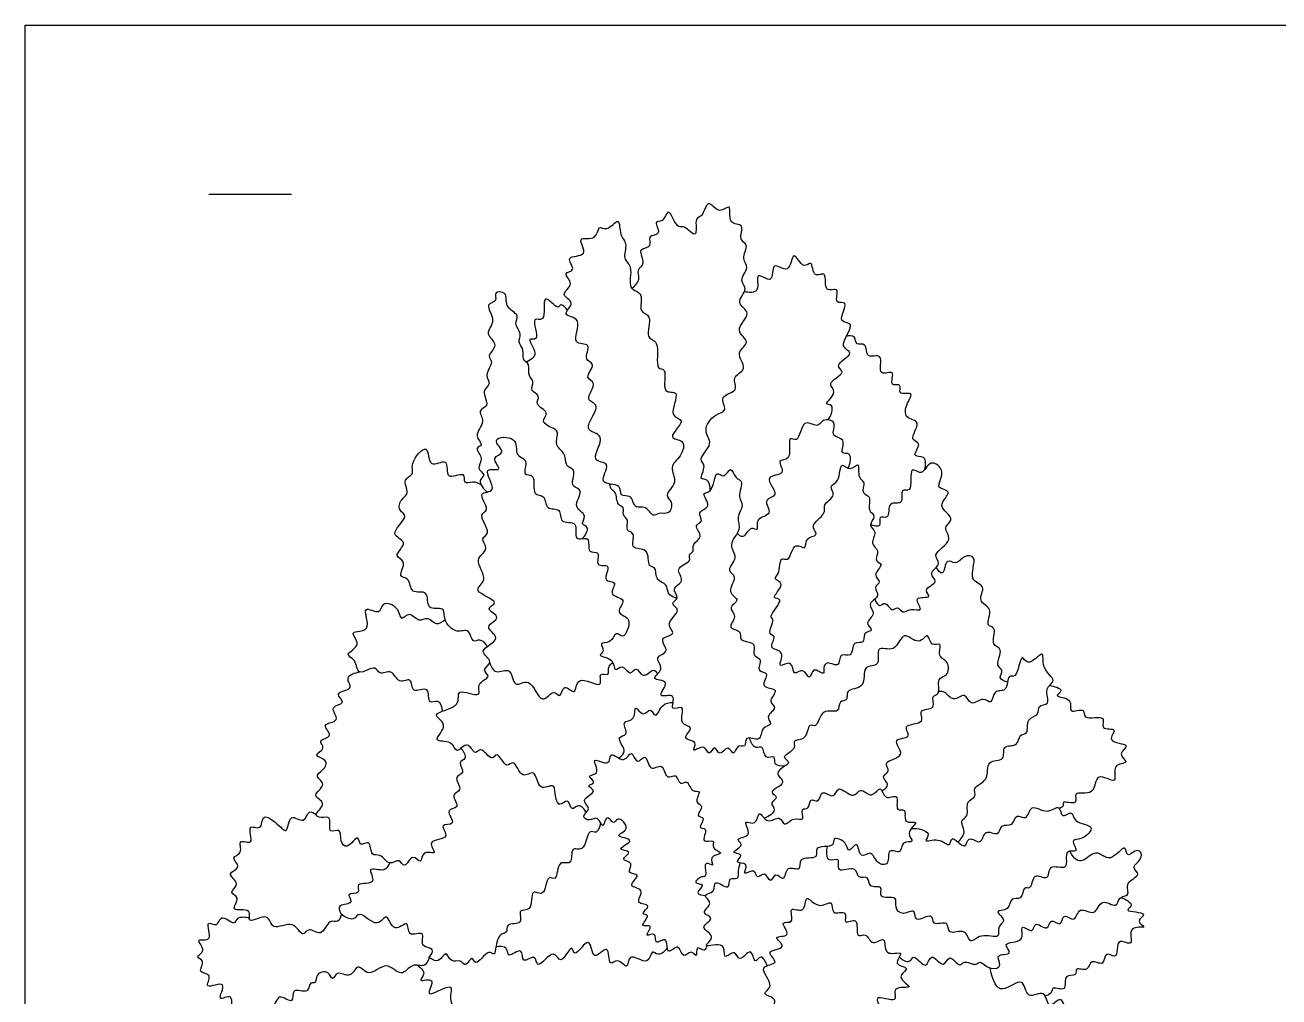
# Model space of a CAD drawing. Header units: millimetres. Extents: x 34 to 295, y 0 to 64.
# Drawn here: x 191.94 to 215.07, y 12.67 to 30.6 of the extents above; entities that cross this region are included whole.
import ezdxf

# ---------------------------------------------------------------- set-up
doc = ezdxf.new("R2010")
doc.units = ezdxf.units.MM
for name, color, linetype, true_color in [('AG-GUIDE', 7, 'Continuous', 0xcccccc), ('AG-PLANTS', 7, 'Continuous', 0x66ccff), ('X-VPRT', 6, 'Continuous', 0xff00ff)]:
    doc.layers.add(name, color=color, linetype=linetype, true_color=true_color)

msp = doc.modelspace()

# ---------------------------------------------------------------- linework, layer by layer
at = {"layer": 'AG-GUIDE'}
msp.add_lwpolyline([(195.333, 27.484), (196.857, 27.484)], dxfattribs=at)
at = {"layer": 'AG-PLANTS'}
for points, knots in [([(204.58, 22.014), (204.585, 22.081), (204.553, 22.244), (204.348, 22.199), (204.53, 22.478), (204.331, 22.592), (204.67, 22.878), (204.42, 23.114), (204.651, 23.439), (204.921, 23.468), (204.719, 23.778), (205.139, 23.834), (204.946, 24.122), (205.306, 24.238), (205.008, 24.571), (205.372, 24.752), (204.976, 24.966), (205.399, 25.3), (205.01, 25.464), (205.305, 25.741), (205.089, 25.891), (205.325, 26.133), (205.136, 26.281), (205.315, 26.568), (205.083, 26.629), (205.244, 26.956), (204.886, 26.9), (204.993, 27.358), (204.736, 27.084), (204.524, 27.439), (204.446, 27.042), (204.279, 27.069), (204.372, 26.604), (204.106, 26.917), (203.991, 26.852), (203.903, 27.021), (203.791, 27.233), (203.726, 26.952), (203.514, 27.003), (203.711, 26.716), (203.4, 26.739), (203.53, 26.491), (203.21, 26.487), (203.41, 26.197), (203.205, 26.088), (203.302, 25.919), (203.193, 25.79), (203.134, 25.746)], [0, 0, 0, 0, 0.812883, 1.40774, 2.265543, 2.95981, 3.981135, 4.895843, 5.946626, 6.748619, 7.596991, 8.529925, 9.362094, 10.242981, 11.229706, 12.115085, 13.030964, 14.094142, 14.981383, 15.925385, 16.677517, 17.576159, 18.340127, 19.25261, 19.953927, 20.826671, 21.648848, 22.578777, 23.356966, 24.237609, 25.144792, 25.765702, 26.703997, 27.576792, 28.157905, 28.923938, 29.634502, 30.415108, 31.039948, 31.833927, 32.576618, 33.300895, 34.071967, 34.942194, 35.678244, 36.375867, 37.228344, 37.228344, 37.228344, 37.228344]), ([(204.024, 22.655), (204.082, 22.743), (204.146, 22.967), (203.738, 22.952), (204.179, 23.338), (203.774, 23.354), (204.07, 23.896), (203.655, 23.763), (203.81, 24.299), (203.543, 24.213), (203.677, 24.795), (203.35, 24.805), (203.543, 25.267), (203.23, 25.29), (203.382, 25.681), (203.029, 25.705), (203.176, 26.159), (202.947, 26.285), (203.071, 26.573), (202.901, 26.705), (202.921, 27.109), (202.684, 26.776), (202.502, 26.937), (202.506, 26.602), (202.073, 26.735), (202.384, 26.309), (201.854, 26.369), (202.138, 26.063), (201.824, 26.038), (202.11, 25.819), (201.767, 25.626), (202.13, 25.49), (201.796, 25.231), (202.275, 25.212), (201.971, 24.672), (202.427, 24.762), (202.217, 24.408), (202.504, 24.366), (202.23, 24.081), (202.53, 24.012), (202.222, 23.668), (202.625, 23.609), (202.151, 23.096), (202.72, 23.072), (202.309, 22.518), (202.808, 22.559), (202.454, 22.096), (202.968, 22.162), (202.892, 21.881), (203.148, 21.953), (203.165, 21.659), (203.409, 21.751), (203.517, 21.505), (203.627, 21.622), (203.839, 21.55), (203.901, 21.817), (203.707, 21.928), (204.008, 22.163), (203.8, 22.458), (203.965, 22.568), (204.024, 22.655)], [0, 0, 0, 0, 0.928103, 1.734382, 2.768246, 3.551261, 4.681047, 5.468527, 6.571094, 7.193113, 8.40143, 9.209355, 10.283624, 11.066639, 12.03979, 12.885535, 13.98671, 14.809365, 15.702688, 16.5375, 17.43045, 18.315828, 18.988315, 19.797938, 20.697906, 21.609292, 22.551111, 23.375672, 24.068544, 24.878416, 25.744325, 26.569538, 27.413463, 28.307811, 29.424571, 30.274519, 31.167842, 31.87898, 32.773002, 33.497101, 34.474769, 35.277535, 36.459691, 37.410731, 38.568974, 39.434113, 40.434075, 41.422871, 42.155154, 42.886164, 43.6966, 44.476828, 45.274596, 45.866428, 46.635273, 47.43746, 48.14515, 49.093081, 50.035179, 50.96461, 50.96461, 50.96461, 50.96461]), ([(206.754, 23.317), (206.809, 23.388), (206.89, 23.623), (206.639, 23.58), (206.966, 23.839), (206.683, 23.995), (207.133, 24.192), (206.825, 24.325), (207.301, 24.562), (206.898, 24.648), (207.319, 25.146), (206.886, 25.081), (207.181, 25.546), (206.839, 25.427), (207, 25.798), (206.653, 25.632), (206.758, 26.1), (206.469, 25.908), (206.47, 26.305), (206.289, 26.065), (206.097, 26.522), (206.06, 25.96), (205.691, 26.297), (205.768, 25.773), (205.377, 26.112), (205.531, 25.635), (205.286, 25.669), (205.207, 25.681)], [0, 0, 0, 0, 0.941928, 1.499242, 2.409748, 3.154662, 4.144009, 4.821793, 5.827755, 6.595427, 7.755635, 8.519155, 9.534908, 10.232628, 11.064797, 11.826969, 12.773491, 13.502018, 14.355573, 15.014531, 15.922204, 16.858884, 17.746173, 18.654157, 19.51713, 20.437523, 21.321751, 21.321751, 21.321751, 21.321751]), ([(202.218, 21.127), (202.273, 21.176), (202.379, 21.352), (202.167, 21.379), (202.339, 21.572), (202.01, 21.695), (202.272, 22.028), (202.02, 22.08), (202.048, 22.229), (202.094, 22.413), (201.921, 22.44), (201.904, 22.626), (201.883, 22.718), (201.692, 22.855), (201.805, 23.107), (201.654, 23.176), (201.431, 23.28), (201.645, 23.47), (201.314, 23.587), (201.472, 23.777), (201.235, 23.84), (201.352, 24.033), (201.205, 24.122), (201.27, 24.351), (201.097, 24.428), (201.158, 24.612), (201.017, 24.755), (201.118, 24.912), (200.947, 25.09), (201.084, 25.258), (200.765, 25.4), (200.862, 25.685), (200.565, 25.69), (200.674, 25.495), (200.394, 25.461), (200.661, 25.142), (200.387, 24.909), (200.708, 24.705), (200.441, 24.496), (200.603, 24.395), (200.396, 24.144), (200.56, 23.98), (200.338, 23.857), (200.536, 23.566), (200.264, 23.499), (200.463, 23.277), (200.188, 23.031), (200.42, 22.85), (200.212, 22.798), (200.428, 22.6), (200.244, 22.422), (200.464, 22.302), (200.271, 22.205), (200.399, 22.034), (200.467, 21.987)], [0, 0, 0, 0, 0.852912, 1.456966, 2.156636, 3.023533, 3.987562, 4.707315, 5.363608, 6.087194, 6.737221, 7.47063, 8.035721, 8.844458, 9.687725, 10.374287, 11.15622, 11.8855, 12.753366, 13.446051, 14.159578, 14.877922, 15.540682, 16.345134, 17.031697, 17.755973, 18.50477, 19.204121, 20.020385, 20.707217, 21.637884, 22.490916, 23.220927, 23.870077, 24.586946, 25.555618, 26.474895, 27.371093, 28.228695, 28.836672, 29.762343, 30.49241, 31.23917, 32.151629, 32.874118, 33.675068, 34.644867, 35.409966, 35.984725, 36.794543, 37.569295, 38.27184, 38.902059, 39.804306, 39.804306, 39.804306, 39.804306]), ([(201.947, 25.336), (201.922, 25.385), (201.807, 25.492), (201.786, 25.319), (201.44, 25.758), (201.58, 25.074), (201.242, 25.267), (201.469, 24.745), (201.156, 24.857), (201.45, 24.519), (201.256, 24.42), (201.188, 24.384)], [0, 0, 0, 0, 0.733685, 1.19394, 2.138145, 3.229949, 3.917789, 4.973442, 5.592384, 6.524805, 7.395682, 7.395682, 7.395682, 7.395682]), ([(208.541, 22.403), (208.559, 22.475), (208.577, 22.679), (208.262, 22.61), (208.515, 22.914), (208.218, 22.929), (208.517, 23.312), (208.14, 23.327), (208.196, 23.622), (208.361, 23.854), (208.016, 23.754), (208.143, 24.008), (207.86, 23.909), (208.027, 24.281), (207.643, 24.077), (207.805, 24.591), (207.433, 24.413), (207.485, 24.766), (207.251, 24.669), (207.274, 24.887), (207.138, 24.871), (207.091, 24.858)], [0, 0, 0, 0, 0.852013, 1.579506, 2.425086, 3.101799, 4.09142, 4.934291, 5.852113, 6.620063, 7.404931, 8.068261, 8.748771, 9.569596, 10.362284, 11.343228, 12.166527, 12.994028, 13.671657, 14.338153, 15.033415, 15.033415, 15.033415, 15.033415]), ([(207.127, 22.426), (207.166, 22.502), (207.207, 22.741), (206.952, 22.66), (207.112, 22.997), (206.775, 22.987), (206.943, 23.302), (206.644, 23.344), (206.567, 23.15), (206.27, 23.381), (206.223, 22.861), (205.983, 23.066), (206.116, 22.539), (205.777, 22.609), (206.022, 22.279), (205.509, 22.313), (205.902, 21.897), (205.52, 21.87), (205.772, 21.549), (205.389, 21.525), (205.488, 21.237), (205.314, 21.376), (205.198, 21.092), (205.106, 21.196), (205.077, 21.225)], [0, 0, 0, 0, 0.918302, 1.557158, 2.410893, 3.206479, 4.060179, 4.855419, 5.56638, 6.414267, 7.4609, 8.073105, 9.139447, 9.879407, 10.699655, 11.613975, 12.626541, 13.413135, 14.278957, 15.169493, 15.914571, 16.497323, 17.338287, 17.974989, 17.974989, 17.974989, 17.974989]), ([(202.292, 16.072), (202.263, 16.129), (202.155, 16.266), (202.012, 16.066), (201.968, 16.368), (201.777, 16.137), (201.708, 16.42), (201.712, 16.633), (201.403, 16.432), (201.368, 16.916), (201.094, 16.649), (200.968, 17.089), (200.815, 16.851), (200.653, 17.236), (200.545, 16.984), (200.356, 17.324), (200.238, 17.093), (200.114, 17.434), (199.886, 17.116), (199.837, 17.422), (199.396, 17.347), (199.8, 17.703), (199.34, 17.914), (200.029, 17.998), (199.847, 18.402), (200.404, 18.152), (200.24, 18.471), (200.574, 18.568), (200.333, 18.708), (200.629, 18.855), (200.23, 19.065), (200.799, 19.272), (200.348, 19.509), (200.79, 19.665), (200.384, 19.83), (200.759, 19.962), (200.128, 20.156), (200.531, 20.361), (200.174, 20.749), (200.534, 20.919), (200.312, 21.143), (200.571, 21.209), (200.267, 21.589), (200.549, 21.64), (200.238, 22.014), (200.712, 21.954), (200.315, 22.487), (200.801, 22.335), (200.498, 22.644), (200.856, 22.691), (200.474, 22.996), (201.062, 23.03), (200.954, 22.64), (201.251, 22.596), (201.092, 22.272), (201.383, 22.344), (201.27, 21.891), (201.553, 21.955), (201.528, 21.634), (201.852, 21.714), (201.78, 21.378), (202.178, 21.481), (202.03, 21.045), (202.398, 21.204), (202.283, 20.836), (202.58, 20.921), (202.431, 20.578), (202.79, 20.69), (202.556, 20.306), (202.907, 20.355), (202.661, 20.069), (203.09, 20.026), (202.794, 19.745), (203.135, 19.68), (203.071, 19.479), (203.037, 19.406)], [-61.727213, -61.727213, -61.727213, -61.727213, -60.936528, -60.287854, -59.563022, -58.861675, -58.02424, -57.310861, -56.48184, -55.506994, -54.710444, -53.74045, -53.10381, -52.178601, -51.565211, -50.664171, -50.046004, -49.230573, -48.397226, -47.619706, -46.71107, -45.729722, -44.858859, -43.680329, -42.830647, -41.773936, -41.006985, -40.155326, -39.492103, -38.719813, -37.851031, -36.808078, -35.903525, -35.039655, -34.199386, -33.495118, -32.38825, -31.528659, -30.421157, -29.508226, -28.716944, -28.041711, -26.98273, -26.299249, -25.331206, -24.505678, -23.423557, -22.610758, -21.786042, -21.027895, -20.14258, -19.136586, -18.175605, -17.366131, -16.513571, -15.825532, -14.807071, -14.070669, -13.233234, -12.408157, -11.594509, -10.708829, -9.794568, -8.991576, -8.149263, -7.435884, -6.616923, -5.861937, -4.966353, -4.229952, -3.438977, -2.556822, -1.715955, -0.886845, 0, 0, 0, 0]), ([(200.468, 19.137), (200.438, 19.19), (200.338, 19.3), (200.183, 19.176), (200.146, 19.491), (199.893, 19.358), (199.642, 19.613), (199.705, 19.886), (199.32, 19.778), (199.411, 20.205), (199.035, 20.077), (199.051, 20.42), (198.793, 20.395), (199.011, 20.731), (198.693, 20.788), (199.056, 21.081), (198.603, 21.187), (199.057, 21.547), (198.809, 21.635), (198.868, 21.864), (199.048, 21.954), (198.885, 22.23), (199.137, 22.3), (199.02, 22.506), (199.407, 22.964), (199.359, 22.374), (199.785, 22.666), (199.662, 22.162), (200.075, 22.399), (200.014, 22.121), (200.208, 22.203), (200.301, 22.15), (200.35, 22.125)], [0, 0, 0, 0, 0.775276, 1.396506, 2.204292, 3.019148, 4.024661, 4.824163, 5.706711, 6.627809, 7.506136, 8.387794, 9.066116, 9.984436, 10.720595, 11.650639, 12.514842, 13.609004, 14.31278, 15.103467, 15.843427, 16.71206, 17.443859, 18.248311, 19.333311, 20.295874, 21.209193, 22.119923, 23.037961, 23.708239, 24.384876, 25.119737, 25.119737, 25.119737, 25.119737]), ([(206.678, 18.744), (206.682, 18.792), (206.734, 18.881), (206.986, 18.714), (206.947, 19.044), (207.217, 18.904), (207.191, 19.26), (207.446, 19.165), (207.381, 19.399), (207.625, 19.425), (207.401, 19.572), (207.67, 19.737), (207.438, 19.924), (207.75, 20.063), (207.569, 20.23), (207.763, 20.327), (207.552, 20.453), (207.807, 20.665), (207.589, 20.706), (207.723, 20.918), (207.507, 21.025), (207.682, 21.257), (207.473, 21.369), (207.666, 21.55), (207.461, 21.639), (207.574, 21.92), (207.346, 21.953), (207.458, 22.183), (207.287, 22.227), (207.351, 22.595), (207.162, 22.341), (206.965, 22.595), (206.986, 22.163), (206.746, 22.103), (206.93, 21.914), (206.639, 21.761), (206.734, 21.613), (206.526, 21.448), (206.452, 21.336), (206.601, 21.166), (206.318, 21.167), (206.361, 20.875), (206.119, 21.108), (206.046, 20.67), (205.86, 20.828), (205.871, 20.465), (205.724, 20.384), (205.999, 20.298), (205.663, 20.006), (205.98, 20.037), (205.633, 19.682), (205.79, 19.643), (205.611, 19.351), (205.827, 19.339), (205.621, 19.074), (205.991, 19.077), (205.787, 18.69), (206.111, 18.922), (206.097, 18.552), (206.3, 18.777), (206.428, 18.46), (206.46, 18.795), (206.705, 18.573), (206.674, 18.698), (206.678, 18.744)], [0, 0, 0, 0, 0.60771, 1.395191, 2.164183, 2.893997, 3.753743, 4.456021, 5.163712, 5.840102, 6.510391, 7.333047, 8.097015, 8.942673, 9.645425, 10.285207, 10.973577, 11.810616, 12.413996, 13.169041, 13.913589, 14.741581, 15.453238, 16.197205, 16.893344, 17.763605, 18.449356, 19.20477, 19.868875, 20.731451, 21.448379, 22.180623, 23.148622, 23.907006, 24.616351, 25.508305, 26.142506, 27.027048, 27.664307, 28.332729, 29.099738, 29.841982, 30.557519, 31.53728, 32.115834, 33.075345, 33.667658, 34.373085, 35.304046, 35.896358, 36.944811, 37.458184, 38.360697, 38.946334, 39.738071, 40.561796, 41.416371, 42.183412, 42.977826, 43.687171, 44.445555, 45.154351, 45.923217, 46.509582, 46.509582, 46.509582, 46.509582]), ([(207.618, 20.013), (207.631, 19.966), (207.698, 19.84), (207.81, 19.994), (207.93, 19.75), (208.037, 19.9), (208.135, 19.72), (208.259, 19.86), (208.551, 19.76), (208.283, 20.079), (208.711, 20.014), (208.476, 20.195), (208.836, 20.327), (208.565, 20.479), (208.884, 20.663), (208.632, 20.84), (209.108, 21.094), (208.836, 21.332), (209.142, 21.502), (208.709, 21.717), (209.104, 22.021), (208.69, 22.038), (208.963, 22.363), (208.615, 22.628), (208.507, 22.249), (208.227, 22.525), (208.332, 21.943), (208.068, 22.079), (208.173, 21.717), (207.835, 21.85), (207.907, 21.454), (207.662, 21.577), (207.76, 21.31), (207.589, 21.365), (207.54, 21.388)], [0, 0, 0, 0, 0.69298, 1.273957, 2.039014, 2.613833, 3.25552, 3.961224, 4.725127, 5.514256, 6.350586, 6.979139, 7.850922, 8.558695, 9.435216, 10.16913, 11.274137, 12.12673, 12.925107, 13.90483, 14.852797, 15.642423, 16.601665, 17.527969, 18.426012, 19.172668, 20.255319, 20.896008, 21.726541, 22.520519, 23.414007, 24.056514, 24.748475, 25.480358, 25.480358, 25.480358, 25.480358]), ([(205.012, 17.168), (205.039, 17.169), (205.069, 17.351), (205.252, 17.245), (205.204, 17.521), (205.536, 17.346), (205.502, 17.657), (205.759, 17.688), (205.576, 17.856), (205.853, 18.002), (205.611, 18.113), (205.905, 18.376), (205.456, 18.352), (205.708, 18.677), (205.41, 18.654), (205.566, 18.924), (205.329, 18.951), (205.462, 19.229), (205.086, 19.218), (205.182, 19.445), (204.862, 19.457), (205.105, 19.7), (204.88, 19.858), (205.171, 19.992), (204.851, 20.136), (205.111, 20.43), (204.85, 20.54), (205.122, 20.779), (204.88, 21.018), (205.178, 21.291), (205.043, 21.516), (205.22, 21.74), (205.073, 21.886), (205.208, 22.213), (205.035, 22.215), (204.966, 22.504), (204.838, 22.21), (204.666, 22.432), (204.644, 21.953), (204.385, 21.995), (204.637, 21.7), (204.308, 21.634), (204.481, 21.433), (204.25, 21.382), (204.484, 21.147), (204.23, 21.04), (204.296, 20.883), (204.168, 20.834), (204.25, 20.689), (203.888, 20.587), (204.15, 20.334), (203.831, 20.212), (204.04, 20.027), (203.818, 19.93), (204.085, 19.796), (203.712, 19.567), (203.997, 19.345), (203.589, 19.31), (203.873, 19.017), (203.51, 18.957), (203.77, 18.717), (203.422, 18.51), (203.896, 18.528), (203.533, 18.148), (203.997, 18.308), (203.802, 17.902), (204.156, 18.101), (203.971, 17.678), (204.323, 17.665), (204.009, 17.406), (204.376, 17.407), (204.209, 17.144), (204.492, 17.36), (204.548, 17.079), (204.669, 17.357), (204.754, 17.066), (204.909, 17.354), (204.986, 17.167), (205.012, 17.168)], [0, 0, 0, 0, 0.699671, 1.317924, 2.006556, 2.845623, 3.664852, 4.39815, 5.065436, 5.867751, 6.549664, 7.3917, 8.243405, 9.093149, 9.783457, 10.575378, 11.261129, 12.047543, 12.939189, 13.625751, 14.396204, 15.225936, 15.981502, 16.732987, 17.542958, 18.490284, 19.215593, 20.114117, 21.01486, 22.032911, 22.882014, 23.74834, 24.504108, 25.458643, 26.085176, 26.853905, 27.603945, 28.237889, 29.283454, 29.946214, 30.803989, 31.608985, 32.31888, 32.958904, 33.785099, 34.575388, 35.218634, 35.77645, 36.365389, 37.272632, 38.106761, 38.933265, 39.674621, 40.328819, 41.036076, 42.011708, 42.795733, 43.624853, 44.481762, 45.280323, 46.119852, 46.942345, 47.77861, 48.668527, 49.508646, 50.351476, 51.088127, 52.025729, 52.799852, 53.604639, 54.399401, 55.056926, 55.837761, 56.522699, 57.198206, 57.878269, 58.63165, 59.305341, 59.305341, 59.305341, 59.305341]), ([(203.967, 20.026), (203.908, 20.04), (203.773, 20.098), (203.806, 20.3), (203.559, 20.337), (203.596, 20.618), (203.41, 20.59), (203.48, 20.979), (203.07, 20.901), (203.224, 21.242), (203.001, 21.257), (203.097, 21.483), (202.943, 21.552), (203.011, 21.715), (202.852, 21.731), (202.853, 21.994), (202.76, 22.012), (202.731, 22.097), (202.725, 22.136)], [0, 0, 0, 0, 0.775885, 1.488871, 2.277786, 3.107977, 3.693684, 4.636224, 5.532817, 6.397527, 7.054745, 7.815915, 8.465942, 9.099886, 9.699028, 10.553603, 11.055013, 11.681743, 11.681743, 11.681743, 11.681743]), ([(210.065, 18.476), (210.014, 18.487), (209.874, 18.545), (210.014, 18.704), (209.817, 18.778), (210.017, 19.109), (209.734, 19.146), (209.89, 19.502), (209.632, 19.503), (209.833, 19.855), (209.482, 19.951), (209.701, 20.273), (209.314, 20.34), (209.535, 20.819), (209.247, 20.824), (209.121, 20.617), (208.916, 20.799), (208.897, 20.381), (208.778, 20.554), (208.749, 20.597)], [0, 0, 0, 0, 0.719993, 1.377901, 2.033808, 2.986631, 3.727183, 4.674304, 5.332748, 6.277004, 7.160535, 8.054787, 8.945446, 10.052057, 10.791693, 11.614186, 12.309807, 13.182671, 13.896277, 13.896277, 13.896277, 13.896277]), ([(199.644, 17.943), (199.638, 18.009), (199.588, 18.187), (199.353, 18.031), (199.428, 18.445), (199.051, 18.234), (199.091, 18.598), (198.817, 18.415), (198.723, 18.75), (198.463, 18.583), (198.42, 18.82), (198.053, 18.555), (198.066, 18.898), (197.799, 18.991), (198.186, 19.155), (197.865, 19.453), (198.387, 19.369), (198.104, 19.952), (198.511, 19.692), (198.515, 19.989), (198.838, 19.886), (198.856, 19.574), (199.046, 19.809), (199.195, 19.565), (199.377, 19.715), (199.518, 19.498), (199.646, 19.594), (199.689, 19.635)], [0, 0, 0, 0, 0.805475, 1.496049, 2.359609, 3.240247, 4.032826, 4.81288, 5.692108, 6.502325, 7.158, 8.123117, 8.985344, 9.726539, 10.625304, 11.472654, 12.390382, 13.449432, 14.31883, 15.063855, 15.955409, 16.780983, 17.506692, 18.312316, 19.046608, 19.828997, 20.596666, 20.596666, 20.596666, 20.596666]), ([(203.037, 19.406), (203.023, 19.373), (202.972, 19.279), (202.827, 19.441), (202.761, 19.176), (202.507, 19.225), (202.657, 19.047), (202.467, 18.953), (202.828, 18.926), (202.794, 18.634), (202.974, 18.838), (203.1, 18.566), (203.223, 18.805), (203.326, 18.502), (203.543, 18.762), (203.592, 18.658), (203.611, 18.63)], [0, 0, 0, 0, 0.592974, 1.229227, 2.021225, 2.737135, 3.398098, 3.961097, 4.841505, 5.594143, 6.261653, 7.036867, 7.686481, 8.43652, 9.279717, 9.851508, 9.851508, 9.851508, 9.851508]), ([(207.746, 16.473), (207.792, 16.498), (207.924, 16.58), (207.699, 16.749), (207.933, 16.818), (207.721, 17.028), (208.249, 17.089), (207.88, 17.454), (208.337, 17.433), (208.084, 17.714), (208.587, 17.698), (208.384, 17.995), (208.773, 17.957), (208.638, 18.242), (208.846, 18.233), (208.739, 18.572), (208.978, 18.577), (208.996, 18.874), (208.754, 18.935), (208.88, 19.243), (208.636, 19.108), (208.614, 19.437), (208.424, 19.125), (208.127, 19.475), (208.014, 18.988), (207.603, 19.196), (207.75, 18.735), (207.363, 18.824), (207.478, 18.334), (207.056, 18.37), (207.138, 18.123), (206.942, 18.146), (206.975, 17.877), (206.621, 18.027), (206.56, 17.607), (206.38, 17.742), (206.376, 17.389), (206.071, 17.429), (206.198, 17.229), (205.839, 17.098), (206.144, 16.989), (205.681, 16.816), (206.058, 16.614), (205.605, 16.456), (205.876, 16.359), (205.651, 16.252), (205.832, 16.113), (205.654, 15.992), (205.578, 15.969)], [0, 0, 0, 0, 0.713455, 1.458955, 2.114629, 2.819342, 3.823479, 4.742261, 5.606052, 6.346234, 7.331422, 8.086172, 8.943599, 9.726563, 10.332799, 11.242716, 11.978482, 12.823077, 13.626069, 14.426602, 15.101835, 15.859516, 16.650285, 17.604276, 18.613394, 19.538795, 20.474824, 21.321431, 22.364518, 23.315929, 24.019033, 24.647459, 25.380151, 26.276651, 27.260405, 27.832722, 28.728659, 29.528697, 30.183055, 31.075302, 31.711549, 32.663666, 33.473618, 34.404724, 35.032332, 35.701049, 36.361655, 37.24276, 37.24276, 37.24276, 37.24276]), ([(209.15, 15.529), (209.207, 15.58), (209.322, 15.717), (209.163, 15.932), (209.37, 15.99), (209.272, 16.295), (209.519, 16.348), (209.397, 16.555), (209.751, 16.646), (209.643, 17.067), (210.05, 17.001), (209.943, 17.342), (210.271, 17.267), (210.268, 17.533), (210.468, 17.503), (210.394, 17.824), (210.662, 17.851), (210.607, 18.07), (210.882, 18.041), (210.715, 18.374), (211.016, 18.506), (210.664, 18.716), (210.776, 19.136), (210.432, 18.727), (210.314, 19.073), (210.245, 18.519), (210.059, 18.646), (210.073, 18.267), (209.802, 18.365), (209.782, 18.033), (209.61, 18.229), (209.381, 17.999), (209.288, 18.321), (209.058, 18.085), (208.919, 18.322), (208.833, 18.306), (208.796, 18.305)], [0, 0, 0, 0, 0.867241, 1.660154, 2.326141, 3.229597, 3.974362, 4.659897, 5.596668, 6.595769, 7.498674, 8.31745, 9.150798, 9.932809, 10.561236, 11.437649, 12.232891, 12.924919, 13.639414, 14.55612, 15.358622, 16.362218, 17.237196, 18.22196, 18.890677, 19.965726, 20.544688, 21.447593, 22.21878, 23.028732, 23.719711, 24.573983, 25.364137, 26.183374, 27.003257, 27.609641, 27.609641, 27.609641, 27.609641]), ([(200.513, 18.835), (200.535, 18.771), (200.606, 18.597), (200.926, 18.787), (200.942, 18.329), (201.275, 18.611), (201.459, 17.994), (201.686, 18.381), (201.821, 18.144), (201.867, 18.486), (202.117, 18.187), (202.089, 18.661), (202.647, 18.304), (202.495, 18.683), (202.738, 18.577), (202.679, 18.753), (202.75, 18.814), (202.784, 18.842)], [0, 0, 0, 0, 0.817995, 1.69732, 2.625631, 3.499972, 4.643486, 5.524129, 6.158492, 6.911015, 7.685507, 8.541565, 9.654387, 10.408156, 11.061938, 11.671859, 12.328717, 12.328717, 12.328717, 12.328717]), ([(199.98, 17.256), (200.026, 17.209), (200.116, 17.053), (199.899, 17.01), (200.09, 16.786), (199.815, 16.751), (200.044, 16.464), (199.764, 16.421), (200.003, 16.137), (199.656, 16.152), (199.935, 15.816), (199.546, 15.885), (199.831, 15.562), (199.304, 15.587), (199.584, 15.261), (199.254, 15.404), (199.265, 15.076), (199.078, 15.348), (198.947, 15.002), (198.842, 15.249), (198.652, 15.063), (198.509, 15.331), (198.308, 15.244), (198.325, 15.599), (198.103, 15.416), (198.101, 15.712), (197.886, 15.371), (197.74, 15.543), (197.783, 15.812), (197.51, 15.647), (197.615, 16.023), (197.408, 15.963), (197.24, 16.026), (197.544, 16.253), (197.186, 16.384), (197.539, 16.585), (197.256, 16.742), (197.452, 16.85), (197.55, 17.053), (197.212, 17.12), (197.518, 17.249), (197.305, 17.419), (197.671, 17.46), (197.36, 17.722), (197.803, 17.737), (197.513, 18.047), (197.906, 18.071), (197.595, 18.299), (198.044, 18.334), (197.804, 18.58), (198.034, 18.656), (198.115, 18.666)], [0, 0, 0, 0, 0.800272, 1.438893, 2.203606, 2.892238, 3.763024, 4.462598, 5.300594, 6.030151, 6.89606, 7.650449, 8.456284, 9.425513, 10.206581, 10.966716, 11.713154, 12.424199, 13.252064, 13.91935, 14.665548, 15.531457, 16.210944, 17.048034, 17.731097, 18.377617, 19.265952, 19.966302, 20.766743, 21.463678, 22.325459, 23.034366, 23.622798, 24.50016, 25.305486, 26.176272, 26.945629, 27.675871, 28.420495, 29.207492, 29.957533, 30.627811, 31.416504, 32.217751, 33.073583, 33.926615, 34.723631, 35.468027, 36.360632, 37.122818, 38.022398, 38.022398, 38.022398, 38.022398]), ([(210.838, 18.414), (210.916, 18.408), (211.151, 18.339), (210.874, 18.197), (211.297, 18.2), (211.163, 17.868), (211.519, 18.026), (211.435, 17.757), (211.921, 17.894), (211.75, 17.581), (212.138, 17.65), (211.847, 17.356), (212.401, 17.343), (212.064, 17.161), (212.356, 16.966), (211.961, 16.987), (212.137, 16.535), (211.663, 16.873), (211.706, 16.341), (211.243, 16.5), (211.396, 16.184), (211.048, 16.304), (211.117, 16.192), (211.049, 16.158), (211.02, 16.15)], [0, 0, 0, 0, 0.873708, 1.486878, 2.373141, 3.166055, 4.001497, 4.645855, 5.661569, 6.389576, 7.19549, 7.961766, 8.940258, 9.694654, 10.447747, 11.261678, 12.166026, 13.130415, 14.130532, 15.099252, 15.805209, 16.647893, 17.080451, 17.625317, 17.625317, 17.625317, 17.625317]), ([(202.896, 17.075), (202.939, 17.111), (203.069, 17.2), (202.812, 17.482), (203.104, 17.485), (202.913, 17.777), (203.22, 17.753), (203.169, 18.112), (203.347, 17.805), (203.482, 18.04), (203.575, 17.764), (203.686, 18.1), (203.828, 18.099), (203.895, 18.104)], [0, 0, 0, 0, 0.745795, 1.649036, 2.326306, 3.138364, 3.922842, 4.709435, 5.461947, 6.155156, 6.81052, 7.666457, 8.476079, 8.476079, 8.476079, 8.476079]), ([(205.967, 16.933), (205.905, 16.922), (205.731, 16.929), (205.807, 17.146), (205.559, 17.031), (205.579, 17.329), (205.398, 17.223), (205.321, 17.379), (205.308, 17.447)], [0, 0, 0, 0, 0.790051, 1.422102, 2.119725, 2.891177, 3.517976, 4.342649, 4.342649, 4.342649, 4.342649]), ([(204.512, 13.615), (204.507, 13.585), (204.493, 13.478), (204.3, 13.646), (204.353, 13.354), (204.225, 13.567), (204.07, 13.331), (204.01, 13.701), (203.759, 13.383), (203.81, 13.835), (203.534, 13.587), (203.606, 13.897), (203.334, 13.737), (203.566, 14.034), (203.232, 13.929), (203.511, 14.202), (203.26, 14.182), (203.547, 14.391), (203.152, 14.362), (203.418, 14.674), (203.007, 14.69), (203.347, 14.946), (203.006, 14.935), (203.199, 15.158), (202.876, 15.19), (203.197, 15.364), (202.778, 15.379), (203.275, 15.576), (202.735, 15.633), (203.156, 15.753), (202.853, 16.036), (202.812, 15.808), (202.656, 16.086), (202.608, 15.722), (202.512, 16.034), (202.36, 15.893), (202.182, 16.007), (202.414, 16.144), (202.151, 16.31), (202.536, 16.464), (202.26, 16.574), (202.52, 16.621), (202.259, 16.762), (202.586, 16.763), (202.335, 17.151), (202.75, 16.886), (202.71, 17.25), (203, 16.939), (203.133, 17.278), (203.221, 16.911), (203.404, 17.208), (203.452, 16.786), (203.718, 17.025), (203.758, 16.646), (203.968, 16.82), (204.01, 16.545), (204.174, 16.703), (204.225, 16.423), (204.44, 16.503), (204.263, 16.243), (204.499, 16.202), (204.276, 15.997), (204.524, 15.99), (204.325, 15.765), (204.56, 15.804), (204.38, 15.472), (204.698, 15.602), (204.574, 15.395), (204.897, 15.319), (204.525, 15.279), (204.684, 15.041), (204.454, 15.209), (204.49, 15.004), (204.503, 14.925), (204.476, 14.878), (204.409, 14.897), (204.234, 14.75), (204.535, 14.766), (204.258, 14.568), (204.441, 14.545), (204.49, 14.541)], [-51.782987, -51.782987, -51.782987, -51.782987, -51.230216, -50.570552, -49.911192, -49.306644, -48.60425, -47.811846, -47.041203, -46.195544, -45.461141, -44.764614, -44.114906, -43.373549, -42.71419, -41.914475, -41.369683, -40.639, -39.873171, -39.036503, -38.226987, -37.413939, -36.699221, -35.99153, -35.273824, -34.559745, -33.83053, -32.977833, -32.118768, -31.326227, -30.454636, -29.88308, -29.173893, -28.448221, -27.729169, -27.020262, -26.382794, -25.649243, -24.902565, -24.022068, -23.382428, -22.772947, -22.119522, -21.414854, -20.558055, -19.671958, -18.946549, -18.058593, -17.288579, -16.514015, -15.806325, -14.94025, -14.15848, -13.301234, -12.614627, -11.881438, -11.273482, -10.471416, -9.862252, -9.084956, -8.434508, -7.691177, -7.083284, -6.347817, -5.774816, -4.948582, -4.225785, -3.591543, -2.855357, -2.065821, -1.407202, -0.787784, 0, 0, 0.452064, 0.932843, 1.593342, 2.248085, 2.980773, 3.679517, 3.679517, 3.679517, 3.679517]), ([(207.847, 15.142), (207.884, 15.198), (207.826, 15.451), (208.121, 15.273), (208.093, 15.558), (208.386, 15.505), (208.159, 15.693), (208.49, 15.948), (208.114, 15.836), (208.224, 16.175), (207.973, 16.062), (208.088, 16.463), (207.784, 16.269), (207.736, 16.615), (207.56, 16.3), (207.343, 16.571), (207.231, 16.283), (206.93, 16.623), (206.88, 16.29), (206.611, 16.534), (206.603, 16.219), (206.401, 16.368), (206.42, 16.112), (206.227, 16.172), (206.346, 15.895), (206.109, 16.007), (205.943, 15.781), (205.87, 16.047), (205.635, 15.824), (205.466, 16.167), (205.447, 15.8), (205.144, 15.975), (205.397, 15.616), (204.992, 15.602), (205.25, 15.468), (204.898, 15.322), (205.239, 15.31), (204.983, 15.125), (205.324, 15.16), (205.136, 14.871), (205.423, 15.067), (205.429, 14.806), (205.6, 15.02), (205.69, 14.719), (205.778, 15.003), (205.956, 14.753), (205.97, 15.123), (206.275, 14.955), (206.178, 15.278), (206.614, 15.186), (206.462, 15.479), (206.901, 15.411), (206.819, 15.642), (207.108, 15.539), (207.119, 15.285), (207.314, 15.608), (207.326, 15.18), (207.566, 15.402), (207.633, 15.117), (207.814, 15.093), (207.847, 15.142)], [0, 0, 0, 0, 0.858362, 1.614131, 2.368021, 3.089989, 3.800858, 4.671482, 5.423533, 6.239154, 6.871205, 7.739138, 8.524472, 9.300215, 10.092136, 10.936601, 11.676075, 12.637364, 13.373852, 14.190116, 14.933658, 15.576165, 16.288004, 16.875979, 17.605989, 18.330266, 19.129853, 19.814791, 20.649258, 21.4605, 22.242022, 22.965608, 23.815352, 24.645885, 25.263442, 26.051511, 26.726451, 27.385811, 28.121587, 28.82835, 29.57839, 30.224326, 30.89727, 31.61999, 32.300054, 32.990296, 33.805917, 34.597177, 35.340932, 36.295467, 36.996598, 37.976852, 38.587049, 39.421179, 40.124892, 40.867584, 41.710596, 42.448337, 43.294212, 44.049981, 44.049981, 44.049981, 44.049981]), ([(197.769, 14.202), (197.767, 14.153), (197.735, 14.014), (197.536, 14.126), (197.421, 13.745), (197.171, 13.983), (197.054, 13.739), (196.899, 14.121), (196.476, 13.851), (196.45, 14.264), (196.007, 13.968), (196.151, 14.335), (195.678, 14.214), (195.94, 14.517), (195.666, 14.583), (195.942, 14.762), (195.615, 14.955), (195.964, 15.045), (195.706, 15.262), (195.98, 15.302), (195.842, 15.617), (196.199, 15.431), (196.008, 15.896), (196.322, 15.714), (196.296, 16.107), (196.627, 15.835), (196.794, 15.66), (196.801, 16.095), (197.105, 15.833), (197.158, 16.147), (197.276, 16.061), (197.312, 16.034)], [0, 0, 0, 0, 0.697328, 1.38596, 2.32526, 3.169903, 3.841624, 4.755156, 5.814744, 6.66894, 7.663231, 8.406206, 9.331046, 10.147049, 10.835069, 11.608701, 12.444369, 13.221426, 13.995919, 14.713174, 15.510746, 16.270198, 17.194111, 17.930511, 18.743311, 19.764636, 20.48333, 21.375999, 22.222842, 23.00779, 23.672259, 23.672259, 23.672259, 23.672259]), ([(208.293, 15.777), (208.4, 15.786), (208.698, 15.726), (208.481, 15.492), (208.802, 15.634), (209.017, 15.393), (209.017, 15.699), (209.302, 15.338), (209.324, 15.677), (209.6, 15.433), (209.626, 15.799), (209.914, 15.609), (209.931, 15.88), (210.179, 15.797), (210.208, 16.079), (210.433, 15.894), (210.484, 16.271), (210.793, 16.01), (211.043, 16.258), (211.049, 15.926), (211.272, 16.147), (211.272, 15.857), (211.733, 15.851), (211.451, 15.549), (211.199, 15.596), (211.416, 15.301), (211.08, 15.428), (211.232, 14.951), (210.797, 15.158), (210.841, 14.773), (210.524, 15), (210.512, 14.625), (210.347, 14.73), (210.345, 14.433), (210.104, 14.53), (210.118, 14.251), (209.785, 14.278), (210.073, 14.074), (209.861, 13.984), (209.956, 13.714), (209.566, 13.869), (209.366, 13.606), (209.309, 13.962), (208.95, 13.781), (208.995, 14.102), (208.662, 13.954), (208.709, 14.256), (208.332, 14), (208.38, 14.328), (208.134, 14.154), (207.967, 14.312), (208.06, 14.553), (207.653, 14.451), (207.795, 14.75), (207.49, 14.656), (207.523, 14.929), (207.286, 14.821), (207.296, 15.121), (206.88, 14.912), (207.002, 15.279), (206.711, 15.114), (206.725, 15.367), (206.746, 15.448)], [0, 0, 0, 0, 1.028531, 1.679075, 2.532041, 3.392988, 4.019249, 4.931863, 5.64105, 6.455395, 7.275107, 8.094578, 8.823363, 9.591842, 10.348622, 11.065517, 11.904585, 12.868844, 13.72352, 14.452477, 15.169732, 15.922255, 16.920181, 17.842572, 18.584816, 19.353662, 20.070557, 21.019657, 21.944624, 22.757424, 23.577559, 24.451352, 25.000815, 25.797598, 26.507902, 27.301443, 28.070435, 28.843923, 29.545913, 30.286279, 31.282325, 32.123412, 32.939966, 33.857658, 34.597285, 35.450251, 36.131639, 37.0649, 37.769853, 38.56578, 39.333451, 40.066073, 40.970166, 41.692065, 42.466342, 43.195556, 43.893179, 44.64153, 45.590241, 46.361925, 47.090366, 47.997057, 47.997057, 47.997057, 47.997057]), ([(202.553, 15.892), (202.552, 15.826), (202.498, 15.653), (202.315, 15.796), (202.273, 15.309), (201.988, 15.478), (202.057, 15.061), (201.75, 15.232), (201.768, 14.771), (201.556, 14.958), (201.541, 14.474), (201.247, 14.705), (201.321, 14.217), (201.008, 14.317), (201.159, 13.979), (200.797, 14.054), (200.851, 13.84), (200.705, 13.856), (200.616, 13.63), (200.616, 13.406), (200.477, 13.574), (200.253, 13.191), (200.191, 13.46), (200.066, 13.19), (199.978, 13.376), (199.791, 13.276), (199.708, 13.559), (199.575, 13.27), (199.444, 13.362), (199.398, 13.398)], [0, 0, 0, 0, 0.803144, 1.414491, 2.464816, 3.197337, 4.091742, 4.849926, 5.822536, 6.426589, 7.428455, 8.158745, 9.156198, 9.897554, 10.701166, 11.559494, 12.212285, 12.768458, 13.657165, 14.371232, 14.954425, 15.946154, 16.532295, 17.259427, 17.88093, 18.598744, 19.33571, 20.113876, 20.870154, 20.870154, 20.870154, 20.870154]), ([(208.067, 13.406), (208.114, 13.358), (208.27, 13.269), (208.333, 13.494), (208.58, 13.116), (208.639, 13.542), (208.895, 13.149), (208.982, 13.502), (209.192, 13.189), (209.254, 13.366), (209.485, 13.224), (209.551, 13.36), (209.737, 13.148), (209.998, 13.23), (209.8, 13.477), (210.207, 13.43), (209.916, 13.702), (210.423, 13.645), (210.263, 14.06), (210.551, 13.811), (210.552, 14.102), (210.823, 13.844), (210.844, 14.156), (211.067, 13.929), (211.076, 14.25), (211.326, 14.009), (211.368, 14.375), (211.703, 14.119), (211.775, 14.527), (212.094, 14.274), (212.107, 14.534), (212.347, 14.518), (212.204, 14.798), (212.569, 14.915), (212.309, 15.063), (212.599, 15.222), (212.471, 15.45), (212.252, 15.197), (212.253, 15.549), (211.963, 15.098), (211.699, 15.433), (211.457, 15.114), (211.295, 15.204), (211.212, 15.358)], [0, 0, 0, 0, 0.813117, 1.429092, 2.341263, 3.124198, 4.02649, 4.767256, 5.623645, 6.184083, 7.017459, 7.546607, 8.418781, 9.183735, 9.924286, 10.745205, 11.470514, 12.444804, 13.289834, 14.057152, 14.721119, 15.548468, 16.258491, 16.987466, 17.708014, 18.480509, 19.291014, 20.200461, 21.095367, 21.985311, 22.703017, 23.410426, 24.228927, 25.127753, 25.809665, 26.688934, 27.370657, 28.170926, 28.839604, 29.856536, 30.798032, 31.703045, 32.537174, 32.537174, 32.537174, 32.537174]), ([(197.769, 14.202), (197.751, 14.25), (197.686, 14.402), (198.051, 14.377), (197.825, 14.611), (198.165, 14.559), (198.012, 14.808), (198.478, 14.722), (198.212, 15.11), (198.595, 14.958), (198.644, 15.092), (198.669, 15.141)], [0, 0, 0, 0, 0.705142, 1.535749, 2.211278, 2.977992, 3.632368, 4.559178, 5.395757, 6.274887, 7.014514, 7.014514, 7.014514, 7.014514]), ([(205.628, 13.245), (205.611, 13.309), (205.521, 13.491), (205.392, 13.237), (205.351, 13.638), (205.109, 13.262), (205.053, 13.574), (204.794, 13.311), (204.903, 13.722), (204.359, 13.539), (204.731, 13.801), (204.328, 13.948), (204.711, 14.124), (204.362, 14.217), (204.675, 14.391), (204.393, 14.563), (204.695, 14.581), (204.623, 14.876), (204.959, 14.602), (204.906, 14.895), (205.116, 14.816), (205.094, 15.01), (205.123, 15.095), (205.131, 15.144)], [0, 0, 0, 0, 0.8036, 1.433304, 2.214826, 3.0773, 3.776524, 4.543565, 5.35023, 6.331455, 7.113844, 7.980741, 8.800038, 9.531837, 10.335449, 11.073571, 11.820331, 12.543514, 13.40984, 14.099617, 14.744823, 15.421671, 16.122752, 16.122752, 16.122752, 16.122752]), ([(206.913, 11.47), (206.95, 11.499), (206.884, 11.807), (207.155, 11.606), (207.128, 11.912), (207.569, 11.657), (207.188, 12.222), (207.713, 11.967), (207.533, 12.316), (207.911, 12.254), (207.468, 12.789), (208.096, 12.51), (207.893, 12.89), (208.41, 12.801), (207.97, 13.033), (208.32, 13.22), (207.918, 13.245), (208.208, 13.552), (207.759, 13.387), (207.841, 13.84), (207.555, 13.575), (207.47, 13.882), (207.245, 13.717), (207.342, 14.191), (207.009, 13.964), (207.143, 14.299), (206.793, 14.148), (206.868, 14.499), (206.567, 14.258), (206.323, 14.621), (206.344, 14.18), (205.996, 14.376), (206.162, 13.998), (205.823, 14.092), (206.125, 13.758), (205.675, 13.814), (206.063, 13.557), (205.534, 13.533), (205.914, 13.272), (205.4, 13.257), (205.814, 12.861), (205.466, 12.715), (205.918, 12.643), (205.536, 12.291), (205.937, 12.423), (205.707, 11.927), (206.055, 12.223), (205.94, 11.761), (206.189, 12.005), (206.052, 11.37), (206.348, 11.64), (206.433, 11.342), (206.624, 11.702), (206.872, 11.437), (206.913, 11.47)], [0, 0, 0, 0, 0.881162, 1.595782, 2.304522, 3.185244, 4.177154, 5.097472, 5.871526, 6.619854, 7.662639, 8.677196, 9.460223, 10.360188, 11.226279, 12.008669, 12.801248, 13.587123, 14.469798, 15.36298, 16.162481, 16.979547, 17.635221, 18.57601, 19.339546, 20.064339, 20.886478, 21.637963, 22.513475, 23.416745, 24.265384, 25.068365, 25.900229, 26.603189, 27.443566, 28.242469, 29.027984, 29.939925, 30.737024, 31.614286, 32.685029, 33.436669, 34.294824, 35.216284, 35.946519, 36.899166, 37.641271, 38.525749, 39.120479, 40.216485, 40.990586, 41.708931, 42.591261, 43.56483, 43.56483, 43.56483, 43.56483]), ([(212.157, 14.502), (212.234, 14.481), (212.437, 14.361), (212.163, 14.24), (212.727, 14.235), (212.399, 14.065), (212.7, 13.924), (212.248, 14.001), (212.426, 13.564), (212.108, 13.759), (212.088, 13.548), (212.068, 13.367), (211.848, 13.534), (211.86, 13.205), (211.584, 13.394), (211.568, 13.115), (211.301, 13.236), (211.358, 13.035), (211.078, 13.111), (211.179, 12.741), (210.88, 12.875), (210.889, 12.732), (210.799, 12.697), (210.758, 12.687)], [0, 0, 0, 0, 0.88795, 1.467682, 2.456851, 3.163815, 3.827145, 4.680937, 5.587806, 6.374358, 7.0946, 7.751458, 8.454498, 9.2175, 10.007647, 10.742753, 11.511209, 12.081759, 12.826697, 13.674369, 14.465586, 15.002797, 15.651822, 15.651822, 15.651822, 15.651822]), ([(199.398, 13.398), (199.381, 13.341), (199.317, 13.194), (199.074, 13.314), (198.88, 12.996), (198.606, 13.372), (198.282, 12.993), (198.073, 13.329), (197.958, 12.979), (197.69, 13.179), (197.609, 12.936), (197.548, 13.171), (197.292, 13.109), (197.319, 12.895), (197.181, 12.968), (197.186, 12.695), (196.839, 12.871), (196.921, 12.49), (196.583, 12.781), (196.541, 12.36), (196.191, 12.605), (196.187, 12.259), (195.867, 12.527), (195.713, 12.323), (195.819, 12.781), (195.43, 12.533), (195.725, 13.022), (195.195, 12.767), (195.427, 13.109), (195.094, 13.095), (195.287, 13.343), (195.045, 13.403), (195.313, 13.51), (195.038, 13.776), (195.441, 13.661), (195.233, 14.124), (195.508, 13.93), (195.532, 14.23), (195.813, 13.965), (195.851, 14.164), (196.014, 14.147), (196.079, 14.124)], [0, 0, 0, 0, 0.762724, 1.583091, 2.496839, 3.492151, 4.560683, 5.411172, 6.244246, 7.111545, 7.76181, 8.433388, 9.227727, 9.926911, 10.420205, 11.152827, 12.01894, 12.785654, 13.653249, 14.536463, 15.451344, 16.186659, 17.172205, 17.767062, 18.668578, 19.451593, 20.349363, 21.28669, 22.063747, 22.817438, 23.596473, 24.228741, 24.936431, 25.744797, 26.520575, 27.463189, 28.161692, 28.880744, 29.76497, 30.384205, 31.205323, 31.205323, 31.205323, 31.205323]), ([(199.398, 13.398), (199.429, 13.438), (199.523, 13.584), (199.198, 13.571), (199.352, 13.925), (198.978, 13.743), (199.033, 14.135), (198.728, 13.806), (198.622, 14.279), (198.439, 13.896), (198.109, 14.296), (198.012, 14.044), (197.827, 14.146), (197.769, 14.202)], [0, 0, 0, 0, 0.707624, 1.497748, 2.317218, 3.163128, 3.948626, 4.804949, 5.724144, 6.541978, 7.614552, 8.316543, 9.209212, 9.209212, 9.209212, 9.209212]), ([(203.788, 13.577), (203.752, 13.518), (203.628, 13.397), (203.488, 13.572), (203.46, 13.202), (203.05, 13.533), (203.078, 13.122), (202.877, 13.416), (202.697, 13.185), (202.73, 13.712), (202.393, 13.257), (202.382, 13.89), (202.065, 13.338), (202.035, 13.701), (201.819, 13.197), (201.702, 13.614), (201.366, 13.115), (201.375, 13.497), (201.085, 13.238), (201.145, 13.635), (200.825, 13.352), (200.86, 13.612), (200.689, 13.605), (200.625, 13.59)], [0, 0, 0, 0, 0.823732, 1.438865, 2.232537, 3.239251, 3.99943, 4.797089, 5.465401, 6.381628, 7.272658, 8.216084, 9.230412, 9.837219, 10.813368, 11.579392, 12.6351, 13.337746, 14.135749, 14.900702, 15.756778, 16.41307, 17.213665, 17.213665, 17.213665, 17.213665]), ([(199.179, 13.252), (199.235, 13.216), (199.361, 13.1), (199.144, 12.923), (199.567, 13.064), (199.234, 12.561), (199.896, 12.998), (199.731, 12.611), (199.917, 12.42), (199.651, 12.324), (199.781, 12.292), (199.851, 12.22), (199.853, 12.051), (199.639, 12.123), (199.629, 11.76), (199.369, 11.96), (199.358, 11.587), (199.062, 11.936), (199.031, 11.481), (198.868, 11.679), (198.958, 11.181), (198.698, 11.359), (198.733, 10.968), (198.471, 11.136), (198.5, 10.757), (198.252, 11.11), (198.062, 10.575), (197.92, 10.877), (197.836, 11.032), (197.622, 10.668), (197.54, 11.027), (197.375, 10.76), (197.308, 11.227), (197.098, 10.896), (197.047, 11.213), (196.834, 10.924), (196.793, 11.317), (196.568, 10.964), (196.474, 11.311), (196.333, 11.055), (196.242, 11.412), (195.857, 11.007), (195.932, 11.422), (195.587, 11.325), (195.875, 11.603), (195.553, 11.629), (195.856, 11.816), (195.676, 12.008), (195.906, 12.086), (195.797, 12.239), (195.912, 12.376), (195.975, 12.421)], [0, 0, 0, 0, 0.811745, 1.448413, 2.257521, 3.139147, 4.276814, 5.125917, 5.965852, 6.665203, 7.116592, 7.116592, 7.881467, 8.552416, 9.425084, 10.170083, 10.953645, 11.804408, 12.715131, 13.216711, 14.215677, 14.873291, 15.743079, 16.455531, 17.236821, 18.036657, 19.081743, 19.907189, 20.532487, 21.436889, 22.198177, 22.853818, 23.757268, 24.525323, 25.221398, 25.983128, 26.756439, 27.582672, 28.353887, 29.008007, 29.792077, 30.800583, 31.621423, 32.368079, 33.175989, 33.857091, 34.685789, 35.43968, 36.143644, 36.800477, 37.673793, 37.673793, 37.673793, 37.673793]), ([(207.253, 11.817), (207.27, 11.723), (207.392, 11.433), (207.475, 11.815), (207.706, 11.36), (207.738, 11.748), (207.955, 11.325), (208.084, 11.785), (208.397, 11.395), (208.311, 11.951), (208.627, 11.618), (208.66, 11.954), (209.002, 11.558), (209.005, 11.846), (209.407, 11.51), (209.392, 11.89), (209.707, 11.584), (209.73, 11.871), (210.087, 11.436), (210.118, 11.845), (210.466, 11.485), (210.56, 11.887), (210.795, 11.523), (210.946, 11.896), (211.264, 11.276), (211.363, 11.767), (211.617, 11.418), (211.628, 11.731), (211.98, 11.479), (211.993, 11.786), (212.326, 11.65), (212.728, 11.954), (212.137, 11.953), (212.519, 12.201), (212.109, 12.287), (211.838, 12.102), (211.682, 12.471), (211.487, 12.12), (211.402, 12.618), (211.128, 12.286), (211.089, 12.761), (210.799, 12.378), (210.781, 12.852), (210.4, 12.574), (210.378, 13.104), (209.944, 12.677), (209.795, 12.938), (209.745, 13.203)], [0, 0, 0, 0, 0.966421, 1.666155, 2.597147, 3.276515, 4.139193, 5.035925, 5.907247, 6.819712, 7.674147, 8.362187, 9.388242, 9.97388, 11.01351, 11.738342, 12.65682, 13.258917, 14.313084, 15.066177, 16.050304, 16.871746, 17.754418, 18.537382, 19.682625, 20.528562, 21.384781, 22.047133, 22.996951, 23.716887, 24.731686, 25.690217, 26.656805, 27.454966, 28.379133, 29.367688, 30.249158, 31.024794, 31.962807, 32.779849, 33.658243, 34.514142, 35.398975, 36.327468, 37.274768, 38.374157, 39.386387, 39.386387, 39.386387, 39.386387])]:
    msp.add_open_spline(points, degree=3, knots=knots, dxfattribs=at)
at = {"layer": 'X-VPRT'}
msp.add_lwpolyline([(191.94, 0.156), (191.94, 30.604), (238.204, 30.604), (238.204, 0.156)], close=True, dxfattribs=at)

doc.saveas('drawing.dxf')
